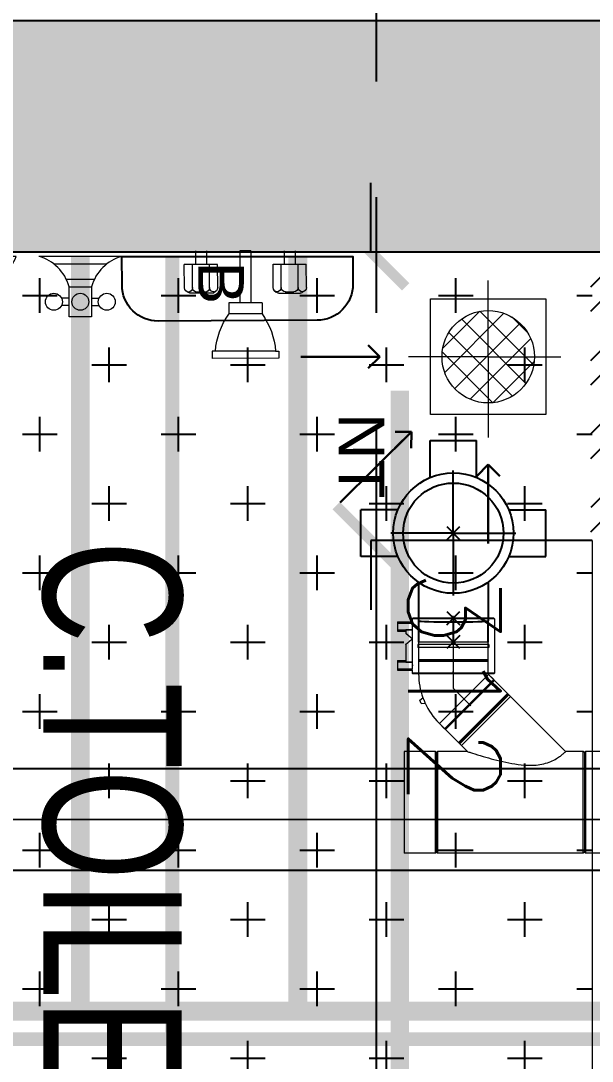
# Model space of a CAD drawing. Header units: millimetres. Extents: x -414464 to 1686, y -90036 to 108605.
# Drawn here: x -105609 to -104990, y -74235 to -73110 of the extents above; entities that cross this region are included whole.
import ezdxf
from ezdxf.lldxf.tags import DXFTag

# ---------------------------------------------------------------- set-up
doc = ezdxf.new("R2010")
doc.units = ezdxf.units.MM
doc.header["$LTSCALE"] = 1000
doc.header["$MEASUREMENT"] = 0
for name, pattern in [('$1$AUDIT_D_120904163729-0', [0]), ('$36$HIDDEN', [0.375, 0.25, -0.125]), ('3BHK-A$1$AUDIT_D_120904163729-0', [0]), ('3BHK-A$1$DASHED', [0.75, 0.5, -0.25]), ('AUDIT_D_120904163729-0', [0]), ('T8(T9 IS SIMILAR) - DIMENSION & TEXTING$1$AUDIT_D_120904163729-0', [0]), ('T8(T9 IS SIMILAR) - DIMENSION & TEXTING$1$CENTERX2', [101.6, 63.5, -12.7, 12.7, -12.7]), ('T8(T9 IS SIMILAR) - DIMENSION & TEXTING$1$HIDDEN', [0.375, 0.25, -0.125]), ('T8_REFUGE COLUMNS$1$CENTER2', [1.125, 0.75, -0.125, 0.125, -0.125])]:
    doc.linetypes.add(name, pattern=pattern)
doc.layers.get('0').update_dxf_attribs({"linetype": 'AUDIT_D_120904163729-0'})
for name, color, linetype in [('$0$A-HATCH -160', 251, '$1$AUDIT_D_120904163729-0'), ('$21$A-DIMENSIONS', 2, '$36$HIDDEN'), ('3BHK-A$1$A-HATCH -160', 251, '3BHK-A$1$AUDIT_D_120904163729-0'), ('3BHK-A$1$A-TOI SUNK 50MM', 8, 'Continuous'), ('a-rcc', 3, 'Continuous'), ('T8(T9 IS SIMILAR) - DIMENSION & TEXTING$1$A-DIMENSIONS', 2, 'T8(T9 IS SIMILAR) - DIMENSION & TEXTING$1$HIDDEN'), ('T8(T9 IS SIMILAR) - DIMENSION & TEXTING$1$A-PLUMBING', 7, 'T8(T9 IS SIMILAR) - DIMENSION & TEXTING$1$AUDIT_D_120904163729-0'), ('T8(T9 IS SIMILAR) - DIMENSION & TEXTING$1$pl-110 dia soil pipe', 1, 'Continuous'), ('T8(T9 IS SIMILAR) - DIMENSION & TEXTING$1$pl-110 dia soil pipe1', 1, 'Continuous'), ('T8(T9 IS SIMILAR) - DIMENSION & TEXTING$1$pl-75 dia waste pipe', 3, 'Continuous'), ('T8(T9 IS SIMILAR) - DIMENSION & TEXTING$1$pl-75 dia waste pipe1', 3, 'Continuous'), ('T8(T9 IS SIMILAR) - DIMENSION & TEXTING$1$PL-FITTINGS', 5, 'Continuous'), ('T8(T9 IS SIMILAR) - DIMENSION & TEXTING$1$U-TI-75MM WASTE WATER PIPE', 3, 'Continuous'), ('T8(T9 IS SIMILAR) - DIMENSION & TEXTING$1$U-TI-TEXT', 7, 'Continuous'), ('T8(T9 IS SIMILAR) - DIMENSION & TEXTING$1$U-TI-WS', 5, 'Continuous'), ('T8(T9 IS SIMILAR)$1$$6$a-beam 2', 50, 'Continuous'), ('T8_REFUGE COLUMNS$1$A-CENTERLINE', 193, 'T8_REFUGE COLUMNS$1$CENTER2'), ('T8_REFUGE COLUMNS$1$A-RCC COLS', 3, 'Continuous'), ('T8_TYPICAL COLUMNS$1$A-RCC COLS', 3, 'Continuous')]:
    doc.layers.add(name, color=color, linetype=linetype)
for name, color, linetype, lineweight in [('3BHK-A$1$$1$a-TOI-fixtures', 251, 'Continuous', 0), ('3BHK-A$1$A-AC PIPE', 151, 'Continuous', 20), ('3BHK-A$1$a-TOI-fixtures', 251, 'Continuous', 0), ('3BHK-A$1$A-WALL- 160', 6, 'Continuous', 30), ('3BHK-A$1$Ventilator', 5, 'Continuous', 0), ('T8(T9 IS SIMILAR) - DIMENSION & TEXTING$1$a-Text', 4, 'Continuous', 0), ('T8(T9 IS SIMILAR) - DIMENSION & TEXTING$1$FURNITURE_AR', 34, 'Continuous', 9), ('T8(T9 IS SIMILAR) - DIMENSION & TEXTING$1$U-TI-FIXTURE', 161, 'Continuous', 25), ('T8(T9 IS SIMILAR) - DIMENSION & TEXTING$1$U-TI-WS-HOT', 1, 'T8(T9 IS SIMILAR) - DIMENSION & TEXTING$1$DASHDOT', 30), ('T8(T9 IS SIMILAR)$1$D&W', 8, 'Continuous', 25)]:
    doc.layers.add(name, color=color, linetype=linetype, lineweight=lineweight)
doc.layers.add('T8(T9 IS SIMILAR) - DIMENSION & TEXTING$1$GEB-BEZUG', color=2, linetype='Continuous', lineweight=25, true_color=0xffff00)
doc.layers.add('T8_REFUGE COLUMNS$1$COL-HATCH', color=7, linetype='Continuous', lineweight=25, true_color=0xa3a3a3)
doc.styles.add('3BHK-A$1$Romans 1', font='romans.shx', dxfattribs={"height": 100})
doc.styles.add('T8(T9 IS SIMILAR) - DIMENSION & TEXTING$1$arial', font='sanss___.ttf')
doc.styles.add('T8(T9 IS SIMILAR) - DIMENSION & TEXTING$1$ARIAL ARROW', font='swisscl.ttf')
doc.styles.add('T8(T9 IS SIMILAR) - DIMENSION & TEXTING$1$Romans 1', font='romans.shx', dxfattribs={"height": 100})
tags = doc.linetypes.add('T8(T9 IS SIMILAR) - DIMENSION & TEXTING$1$DASHDOT', pattern=[1, 0.5, -0.25, 0, -0.25]).pattern_tags.tags
tags[10:11] = [DXFTag(74, 4), DXFTag(75, 0), DXFTag(340, '0'), DXFTag(46, 1.0), DXFTag(50, 0.0), DXFTag(44, 0.0), DXFTag(45, 0.0)]
tags[8:9] = [DXFTag(74, 4), DXFTag(75, 0), DXFTag(340, '0'), DXFTag(46, 1.0), DXFTag(50, 0.0), DXFTag(44, 0.0), DXFTag(45, 0.0)]
tags[6:7] = [DXFTag(74, 4), DXFTag(75, 0), DXFTag(340, '0'), DXFTag(46, 1.0), DXFTag(50, 0.0), DXFTag(44, 0.0), DXFTag(45, 0.0)]
tags[4:5] = [DXFTag(74, 4), DXFTag(75, 0), DXFTag(340, '0'), DXFTag(46, 1.0), DXFTag(50, 0.0), DXFTag(44, 0.0), DXFTag(45, 0.0)]
doc.dimstyles.new('3BHK-A$1$ALPINE S', dxfattribs={"dimscale": 0, "dimtxt": 100, "dimasz": 75, "dimexe": 0, "dimexo": 0, "dimgap": 75, "dimtad": 1, "dimdec": 0, "dimzin": 0, "dimdsep": 46, "dimtxsty": '3BHK-A$1$Romans 1', "dimblk": '3BHK-A$1$_ArchTick', "dimcen": 0.09, "dimclrd": 256, "dimclre": 256, "dimclrt": 7, "dimadec": 0, "dimazin": 0, "dimtfac": 1, "dimtdec": 0, "dimtofl": 0, "dimtmove": 1, "dimatfit": 0, "dimldrblk": '3BHK-A$1$_Open90', "dimfxl": 1, "dimtolj": 1, "dimtzin": 0, "dimarcsym": 0})
doc.dimstyles.new('T8(T9 IS SIMILAR) - DIMENSION & TEXTING$1$ALPINE S', dxfattribs={"dimscale": 0, "dimtxt": 100, "dimasz": 75, "dimexe": 0, "dimexo": 0, "dimgap": 75, "dimtad": 1, "dimdec": 0, "dimzin": 0, "dimdsep": 46, "dimtxsty": 'T8(T9 IS SIMILAR) - DIMENSION & TEXTING$1$Romans 1', "dimblk": 'T8(T9 IS SIMILAR) - DIMENSION & TEXTING$1$_ArchTick', "dimcen": 0.09, "dimclrd": 256, "dimclre": 256, "dimclrt": 7, "dimadec": 0, "dimazin": 0, "dimtfac": 1, "dimtdec": 0, "dimtofl": 0, "dimtmove": 1, "dimatfit": 0, "dimldrblk": 'T8(T9 IS SIMILAR) - DIMENSION & TEXTING$1$_Open90', "dimfxl": 1, "dimtolj": 1, "dimtzin": 0, "dimarcsym": 0})

# ---------------------------------------------------------------- blocks, each defined once
blk = doc.blocks.new('T8_REFUGE COLUMNS')
at = {"layer": 'T8_REFUGE COLUMNS$1$COL-HATCH', "linetype": 'ByBlock'}
h = blk.add_hatch(color=256, dxfattribs=at)
h.dxf.hatch_style = 1
h.paths.add_polyline_path([(1213587.1, -5709939.9), (1213337.1, -5709939.9), (1213337.1, -5714149.9), (1213587.1, -5714149.9)])
at = {"layer": 'T8_REFUGE COLUMNS$1$A-CENTERLINE'}
blk.add_line((1223527.8, -5712032.4), (1182137.1, -5712032.4), dxfattribs=at)
at = {"layer": 'T8_REFUGE COLUMNS$1$A-RCC COLS', "linetype": 'ByBlock'}
blk.add_lwpolyline([(1213587.1, -5709939.9), (1213337.1, -5709939.9), (1213337.1, -5714149.9), (1213587.1, -5714149.9)], close=True, dxfattribs=at)
blk = doc.blocks.new('T8_TYPICAL COLUMNS')
at = {"layer": 'T8_TYPICAL COLUMNS$1$A-RCC COLS', "linetype": 'ByBlock'}
blk.add_blockref('T8_REFUGE COLUMNS', (0, 0), dxfattribs=at)
blk = doc.blocks.new('3BHK-A$1$$1$SH-flat-2')
at = {"layer": '3BHK-A$1$$1$a-TOI-fixtures'}
for p, q in [((14.6, 30), (14.7, 66)), ((39.8, 57.2), (14.6, 57.2)), ((39.9, 65.9), (14.7, 66)), ((45.9, 36.2), (45.9, 59)), ((0.1, 54), (14.6, 54)), ((44.6, 43), (44.6, 52.2)), ((0.1, 42), (14.6, 42)), ((39.7, 38.7), (14.5, 38.7)), ((108.5, 35.8), (116.3, 35.8)), ((108.5, 32.4), (108.5, 35.8)), ((116.2, -36.2), (116.3, 35.8)), ((39.8, 29.9), (14.6, 30)), ((43.4, 31.6), (44.7, 33.1)), ((108.4, -32.8), (108.5, 32.4)), ((56.2, -18.1), (56.3, 17.9)), ((56.3, 17.9), (68.3, 17.9)), ((68.2, -18.1), (68.3, 17.9)), ((0, -6), (0, 6)), ((0, 6), (56.3, 5.9)), ((0, -6), (56.3, -6.1)), ((56.2, -18.1), (68.2, -18.1)), ((14.5, -30), (14.4, -66)), ((39.7, -30.1), (14.5, -30)), ((43.3, -31.7), (44.6, -33.3)), ((108.4, -32.8), (108.4, -36.2)), ((-0.1, -42), (14.4, -42)), ((39.6, -38.8), (14.4, -38.8)), ((44.4, -43.2), (44.4, -52.4)), ((45.7, -36.4), (45.7, -59.2)), ((108.4, -36.2), (116.2, -36.2)), ((-0.1, -54), (14.4, -54)), ((39.5, -57.3), (14.3, -57.3)), ((39.6, -66.1), (14.4, -66))]:
    blk.add_line(p, q, dxfattribs=at)
for centre, radius, start, end in [((39.8, 62), 4.8, 269.8776, 359.8776), ((39.8, 52.2), 4.8, 359.8776, 89.8776), ((39.9, 61.1), 4.8, 359.8776, 89.8776), ((41.1, 59), 4.8, 359.8776, 46.4449), ((39.8, 43.5), 4.8, 269.8776, 359.8776), ((39.7, 33.9), 4.8, 359.8776, 89.8776), ((39.8, 34.7), 4.8, 269.8776, 359.8776), ((41.1, 36.2), 4.8, 319.2258, 359.8776), ((114.8, -47.9), 80.5, 94.4595, 125.2375), ((115, 47.4), 80.5, 234.5177, 265.2957), ((39.7, -34.9), 4.8, 359.8776, 89.8776), ((40.9, -36.4), 4.8, 359.8776, 40.5294), ((39.6, -34), 4.8, 269.8776, 359.8776), ((39.6, -43.6), 4.8, 359.8776, 89.8776), ((39.5, -52.4), 4.8, 269.8776, 359.8776), ((39.5, -62.1), 4.8, 359.8776, 89.8776), ((39.6, -61.3), 4.8, 269.8776, 359.8776), ((40.9, -59.2), 4.8, 313.3103, 359.8776)]:
    blk.add_arc(centre, radius, start, end, dxfattribs=at)
blk = doc.blocks.new('3BHK-A$1$V1')
at = {"layer": '3BHK-A$1$Ventilator'}
for p, q in [((1139503.9, -5700057.1), (1140153.9, -5700057.1)), ((1139503.9, -5700217.1), (1140153.9, -5700217.1))]:
    blk.add_line(p, q, dxfattribs=at)
at = {"layer": '3BHK-A$1$Ventilator', "color": 8}
for p, q in [((1139536.9, -5700094.6), (1140120.9, -5700094.6)), ((1139586.9, -5700118.3), (1140070.9, -5700118.3)), ((1139586.9, -5700155.8), (1140070.9, -5700155.8)), ((1139536.9, -5700174.6), (1140120.9, -5700174.6))]:
    blk.add_line(p, q, dxfattribs=at)
at = {"layer": '3BHK-A$1$Ventilator', "color": 5}
for p, q in [((1139586.9, -5700134.1), (1140070.9, -5700134.1)), ((1139586.9, -5700140.1), (1140070.9, -5700140.1))]:
    blk.add_line(p, q, dxfattribs=at)
at = {"layer": '3BHK-A$1$Ventilator', "color": 4}
for points in [[(1139503.9, -5700094.6), (1139536.9, -5700094.6), (1139536.9, -5700174.6), (1139503.9, -5700174.6)], [(1140153.9, -5700094.6), (1140120.9, -5700094.6), (1140120.9, -5700174.6), (1140153.9, -5700174.6)], [(1139586.9, -5700134.1), (1139586.9, -5700118.3), (1139536.9, -5700118.3), (1139536.9, -5700155.8), (1139586.9, -5700155.8), (1139586.9, -5700140.1), (1139580.9, -5700140.1), (1139580.9, -5700134.1)], [(1140070.9, -5700134.1), (1140070.9, -5700118.3), (1140120.9, -5700118.3), (1140120.9, -5700155.8), (1140070.9, -5700155.8), (1140070.9, -5700140.1), (1140076.9, -5700140.1), (1140076.9, -5700134.1)]]:
    blk.add_lwpolyline(points, close=True, dxfattribs=at)
blk = doc.blocks.new('3BHK-A$1$_ArchTick')
at = {"color": 0, "linetype": 'ByBlock', "const_width": 0.15}
blk.add_lwpolyline([(-0.5, -0.5), (0.5, 0.5)], dxfattribs=at)
blk = doc.blocks.new('3BHK-A$1$_Open90')
at = {"color": 0, "linetype": 'ByBlock', "lineweight": -2}
for p, q in [((-0.5, 0.5), (0, 0)), ((0, 0), (-1, 0)), ((0, 0), (-0.5, -0.5))]:
    blk.add_line(p, q, dxfattribs=at)
blk = doc.blocks.new('T8(T9 IS SIMILAR) - DIMENSION & TEXTING$1$_ArchTick')
at = {"color": 0, "linetype": 'ByBlock', "const_width": 0.15}
blk.add_lwpolyline([(-0.5, -0.5), (0.5, 0.5)], dxfattribs=at)
blk = doc.blocks.new('*D1514')
at = {"layer": 'T8(T9 IS SIMILAR) - DIMENSION & TEXTING$1$A-DIMENSIONS', "linetype": 'T8(T9 IS SIMILAR) - DIMENSION & TEXTING$1$HIDDEN', "lineweight": -2, "transparency": 16777216}
for p, q in [((1213899, -5711799.2), (1213899, -5712038.6)), ((1213587.3, -5711952.4), (1213587.3, -5712038.6))]:
    blk.add_line(p, q, dxfattribs=at)
at = {"layer": 'T8(T9 IS SIMILAR) - DIMENSION & TEXTING$1$A-DIMENSIONS', "lineweight": -2, "transparency": 16777216}
for p, q in [((1213587.3, -5712038.6), (1213512.3, -5712038.6)), ((1213899, -5712038.6), (1213974, -5712038.6))]:
    blk.add_line(p, q, dxfattribs=at)
at = {"layer": 'T8(T9 IS SIMILAR) - DIMENSION & TEXTING$1$A-DIMENSIONS', "linetype": 'ByBlock', "lineweight": -2, "transparency": 16777216, "xscale": 75, "yscale": 75, "zscale": 75}
blk.add_blockref('T8(T9 IS SIMILAR) - DIMENSION & TEXTING$1$_ArchTick', (1213587.3, -5712038.6), dxfattribs=at)
at = {"layer": 'T8(T9 IS SIMILAR) - DIMENSION & TEXTING$1$A-DIMENSIONS', "linetype": 'ByBlock', "lineweight": -2, "transparency": 16777216, "xscale": 75, "yscale": 75, "zscale": 75, "rotation": 180}
blk.add_blockref('T8(T9 IS SIMILAR) - DIMENSION & TEXTING$1$_ArchTick', (1213899, -5712038.6), dxfattribs=at)
at = {"layer": 'T8(T9 IS SIMILAR) - DIMENSION & TEXTING$1$A-DIMENSIONS', "color": 7, "linetype": 'ByBlock', "transparency": 16777216, "insert": (1214057.8, -5711948.2), "char_height": 100, "attachment_point": 5, "style": 'T8(T9 IS SIMILAR) - DIMENSION & TEXTING$1$Romans 1'}
blk.add_mtext('\\A1;312', dxfattribs=at)
blk = doc.blocks.new('T8(T9 IS SIMILAR) - DIMENSION & TEXTING$1$_Open90')
at = {"color": 0, "linetype": 'ByBlock', "lineweight": -2}
for p, q in [((-0.5, 0.5), (0, 0)), ((0, 0), (-1, 0)), ((0, 0), (-0.5, -0.5))]:
    blk.add_line(p, q, dxfattribs=at)
blk = doc.blocks.new('T8(T9 IS SIMILAR) - DIMENSION & TEXTING$1$Einfügepunkt')
at = {"layer": 'T8(T9 IS SIMILAR) - DIMENSION & TEXTING$1$GEB-BEZUG'}
for p, q in [((-7.1, -7.1), (7.1, 7.1)), ((-7.1, 7.1), (7.1, -7.1))]:
    blk.add_line(p, q, dxfattribs=at)
blk = doc.blocks.new('T8(T9 IS SIMILAR) - DIMENSION & TEXTING$1$388.001.00.1_G')
at = {"layer": 'T8(T9 IS SIMILAR) - DIMENSION & TEXTING$1$U-TI-75MM WASTE WATER PIPE', "ltscale": 5}
for p, q in [((-25.1, 60.1), (-25.1, 100)), ((-25.1, 100), (25.1, 100)), ((25.1, 60.1), (25.1, 100)), ((0, 0), (0, 67.6)), ((-60.1, 25.1), (-100, 25.1)), ((-100, -25.1), (-100, 25.1)), ((60.1, 25.1), (100, 25.1)), ((100, -25.1), (100, 25.1)), ((0, 0), (-67.6, 0)), ((0, 0), (0, 2.5)), ((0, 0), (0, -67.6)), ((0, 0), (67.6, 0)), ((0, 0), (-2.5, 0)), ((0, 0), (0, -2.5)), ((0, 0), (2.5, 0)), ((-60.1, -25.1), (-100, -25.1)), ((60.1, -25.1), (100, -25.1)), ((-37.7, -53.1), (-37.7, -95)), ((37.7, -53.1), (37.7, -95))]:
    blk.add_line(p, q, dxfattribs=at)
for radius in [65.1, 54.2]:
    blk.add_circle((0, 0), radius, dxfattribs=at)
blk.add_ellipse((0, -95), major_axis=(37.7, 0), ratio=0.026177, start_param=3.141593, end_param=6.283185, dxfattribs=at)
blk.add_blockref('T8(T9 IS SIMILAR) - DIMENSION & TEXTING$1$Einfügepunkt', (0, 0), dxfattribs=at)
blk = doc.blocks.new('T8(T9 IS SIMILAR) - DIMENSION & TEXTING$1$365.045.16.1_A')
at = {"lineweight": 13, "ltscale": 25}
for p, q in [((-61.9, 8.8), (-8.8, 61.9)), ((8.3, 44.7), (-8.8, 61.9)), ((8.3, 44.7), (-44.7, -8.3)), ((-43.7, -9.4), (9.4, 43.7)), ((8.3, 43.7), (-43.7, -8.3)), ((8.3, 43.7), (8.3, 44.7)), ((8.3, 43.7), (9.4, 43.7)), ((15.5, 37.5), (9.4, 43.7)), ((-17.1, 17.1), (-18.9, 18.9)), ((0, 0), (-17.1, 17.1)), ((34.7, 16.5), (30.6, 16)), ((36.3, 12.9), (32.9, 10.3)), ((34.7, 16.5), (36.3, 12.9)), ((-44.7, -8.3), (-61.9, 8.8)), ((-9.2, 9.2), (-11, 11)), ((0, -15.5), (0, 0)), ((-43.7, -8.3), (-44.7, -8.3)), ((-43.7, -8.3), (-43.7, -9.4)), ((-37.5, -15.5), (-43.7, -9.4)), ((-37.5, -29.3), (-37.5, -15.5)), ((0, -29.3), (0, -15.5)), ((37.5, -29.3), (37.5, -15.5)), ((-36.7, -30), (-37.5, -29.3)), ((37.5, -29.3), (-37.5, -29.3)), ((-36.7, -30), (-37.5, -30.7)), ((-37.5, -50), (-37.5, -30.7)), ((-37.5, -30.7), (37.5, -30.7)), ((-36.7, -30), (36.8, -30)), ((0, -31.8), (0, -29.3)), ((36.8, -30), (37.5, -29.3)), ((36.8, -30), (37.5, -30.7)), ((37.5, -50), (37.5, -30.7)), ((-37.5, -50), (37.5, -50)), ((0, -50), (-2.5, -50)), ((0, -50), (0, -47.5)), ((0, -50), (0, -52.5)), ((0, -50), (2.5, -50))]:
    blk.add_line(p, q, dxfattribs=at)
for start, end in [(24.8604, 45), (0, 20.1396)]:
    blk.add_arc((-37.5, -15.5), 75, start, end, dxfattribs=at)
blk.add_open_spline([(32.9, 10.3), (32.9, 10.3), (32.9, 10.3), (32.8, 10.5), (32.8, 10.6), (32.6, 11), (32.4, 11.3), (32.2, 11.9), (32.1, 12.1), (31.9, 12.6), (31.8, 12.8), (31.6, 13.2), (31.6, 13.4), (31.4, 13.8), (31.3, 14), (31.1, 14.6), (31, 14.9), (30.8, 15.4), (30.7, 15.6), (30.6, 15.9), (30.6, 16), (30.6, 16)], degree=3, knots=[-0.9758327, -0.9758327, -0.9758327, -0.9758327, -0.8930469, -0.8930469, -0.7796093, -0.7796093, -0.6561479, -0.6561479, -0.5667077, -0.5667077, -0.5007206, -0.5007206, -0.4380575, -0.4380575, -0.3616519, -0.3616519, -0.247098, -0.247098, -0.1245121, -0.1245121, 0, 0, 0, 0], dxfattribs=at)
blk.add_blockref('T8(T9 IS SIMILAR) - DIMENSION & TEXTING$1$Einfügepunkt', (0, -50), dxfattribs=at)
blk = doc.blocks.new('T8(T9 IS SIMILAR) - DIMENSION & TEXTING$1$367.125.16.1_A')
at = {"lineweight": 13, "ltscale": 25}
for p, q in [((-73.7, 161.5, -0.8), (-73.7, 195.4, -0.8)), ((-73.7, 195.4, -0.8), (36.3, 195.4, -0.8)), ((36.3, 161.5, -0.8), (36.3, 195.4, -0.8)), ((-72.6, 160.4, -0.8), (-73.7, 161.5, -0.8)), ((36.3, 161.5, -0.8), (-73.7, 161.5, -0.8)), ((-72.6, 160.4, -0.8), (-73.7, 159.3, -0.8)), ((-73.7, 126.7, -0.8), (-73.7, 159.3, -0.8)), ((-73.7, 159.3, -0.8), (36.3, 159.3, -0.8)), ((35.2, 160.4, -0.8), (-72.6, 160.4, -0.8)), ((35.2, 160.4, -0.8), (36.3, 161.5, -0.8)), ((35.2, 160.4, -0.8), (36.3, 159.3, -0.8)), ((36.3, 1.5, -0.8), (36.3, 159.3, -0.8)), ((-157.1, 104.1), (-104.1, 157.1)), ((-104.1, 157.1), (-83.6, 136.6)), ((-83.6, 136.6), (-136.6, 83.6)), ((-135.1, 82.1), (-82.1, 135.1)), ((-83.6, 135.1), (-135.1, 83.6)), ((-83.6, 135.1), (-83.6, 136.6)), ((-83.6, 135.1), (-82.1, 135.1)), ((-82.1, 135.1), (-73.7, 126.7)), ((-157.1, 104.1), (-136.6, 83.6)), ((-135.1, 83.6), (-136.6, 83.6)), ((-135.1, 83.6), (-135.1, 82.1)), ((-135.1, 82.1), (-73.6, 20.6)), ((-73.7, 1.5, -0.8), (-73.7, 20.7, 0.1)), ((-72.6, 0.4, -0.8), (-73.7, 1.5, -0.8)), ((36.3, 1.5, -0.8), (-73.7, 1.5, -0.8)), ((-72.6, 0.4, -0.8), (-73.7, -0.7, -0.8)), ((-72.6, 0.4, -0.8), (35.2, 0.4, -0.8)), ((35.2, 0.4, -0.8), (36.3, 1.5, -0.8)), ((35.2, 0.4, -0.8), (36.3, -0.7, -0.8)), ((-73.7, -74.6, -0.8), (-73.7, -0.7, -0.8)), ((-73.7, -0.7, -0.8), (36.3, -0.7, -0.8)), ((36.3, -74.6, -0.8), (36.3, -0.7, -0.8)), ((-73.7, -74.6, -0.8), (36.3, -74.6, -0.8))]:
    blk.add_line(p, q, dxfattribs=at)
blk.add_open_spline([(-73.7, 126.7, 0.1), (-73.7, 126.7, 0.1), (-73.5, 126.2, 0.1), (-72.9, 124.3, 0.1), (-72.5, 123, 0.1), (-71, 118.3, 0.1), (-69.7, 114, 0.1), (-67.4, 106.3, 0.1), (-66.3, 102.4, 0.1), (-64.2, 94.2, 0.1), (-63.1, 89.9, 0.1), (-61.2, 81.1, 0.1), (-60.4, 76.6, 0.1), (-59.3, 67.7, 0.1), (-58.9, 63.3, 0.1), (-58.9, 56.2, 0.1), (-59.1, 53.3, 0.1), (-59.8, 47.7, 0.1), (-60.3, 44.9, 0.1), (-61.8, 39.7, 0.1), (-62.7, 37.2, 0.1), (-64.8, 32.9, 0.1), (-65.9, 30.9, 0.1), (-67.8, 27.9, 0.1), (-68.7, 26.6, 0.1), (-70.4, 24.4, 0.1), (-71.2, 23.5, 0.1), (-72.4, 22.1, 0.1), (-72.9, 21.5, 0.1), (-73.5, 20.8, 0.1), (-73.7, 20.7, 0.1), (-73.7, 20.7, 0.1)], degree=3, knots=[8.222625, 8.222625, 8.222625, 8.222625, 8.980345, 8.980345, 9.738065, 9.738065, 11.253506, 11.253506, 12.551442, 12.551442, 13.849378, 13.849378, 15.147314, 15.147314, 16.44525, 16.44525, 17.266568, 17.266568, 18.087887, 18.087887, 18.909205, 18.909205, 19.730524, 19.730524, 20.43574, 20.43574, 21.140957, 21.140957, 21.846174, 21.846174, 22.551391, 22.551391, 22.551391, 22.551391], dxfattribs=at)
blk.add_blockref('T8(T9 IS SIMILAR) - DIMENSION & TEXTING$1$Einfügepunkt', (-15.4, -74.6, 0.1), dxfattribs=at)
blk = doc.blocks.new('T8(T9 IS SIMILAR) - DIMENSION & TEXTING$1$365.771.16.1_A')
at = {"lineweight": 13, "ltscale": 25}
for p, q in [((-43.8, 60), (-44.5, 59.3)), ((-44.5, 56.2), (-44.5, 59.3)), ((44.5, 59.3), (-44.5, 59.3)), ((43.8, 60), (-43.8, 60)), ((-37.5, 31.7), (-37.5, 60)), ((0, 60), (0, 62.5)), ((0, 60), (0, 57.5)), ((0, 30.8), (0, 57.5)), ((37.5, 31.7), (37.5, 60)), ((43.8, 60), (44.5, 59.3)), ((44.5, 0.7), (44.5, 59.3)), ((-60.5, 56.2), (-44.5, 56.2)), ((-60.5, 45.8), (-60.5, 56.2)), ((-60.5, 54.7), (-44.5, 54.7)), ((-60.5, 47.3), (-44.5, 47.3)), ((-60.5, 45.8), (-51.5, 45.8)), ((-51.5, 47.4), (-44.3, 47.4)), ((-51.5, 28.4), (-51.5, 47.4)), ((-44.5, 47.3), (-44.5, 54.7)), ((-44.3, 47.4), (-44.3, 22.4)), ((-51.5, 28.3), (-51.5, 28.4)), ((-44.5, 22.4), (-51.5, 28.3)), ((-38.5, 28.3), (-38.5, 31.7)), ((38.5, 31.7), (-38.5, 31.7)), ((38.5, 28.3), (-38.5, 28.3)), ((-37.5, 0), (-37.5, 28.3)), ((0, 28.3), (0, 30.8)), ((0, 28.3), (0, 25.8)), ((0, 2.5), (0, 25.8)), ((37.5, 0), (37.5, 28.3)), ((38.5, 28.3), (38.5, 31.7)), ((-60.5, 14.2), (-51.5, 14.2)), ((-60.5, 3.8), (-60.5, 14.2)), ((-60.5, 12.7), (-44.5, 12.7)), ((-44.5, 22.4), (-51.5, 16.6)), ((-51.5, 16.5), (-51.5, 16.6)), ((-51.5, 12.6), (-51.5, 16.5)), ((-44.3, 12.6), (-51.5, 12.6)), ((-44.5, 22.4), (-44.3, 22.4)), ((-44.5, 5.3), (-44.5, 12.7)), ((-44.3, 22.4), (-44.3, 12.6)), ((-60.5, 5.3), (-44.5, 5.3)), ((-60.5, 3.8), (-44.5, 3.8)), ((-44.5, 0.7), (-44.5, 3.8)), ((-43.8, 0), (-44.5, 0.7)), ((44.5, 0.7), (-44.5, 0.7)), ((43.8, 0), (-43.8, 0)), ((0, 0), (0, 2.5)), ((0, 0), (0, -2.5)), ((43.8, 0), (44.5, 0.7))]:
    blk.add_line(p, q, dxfattribs=at)
at = {"lineweight": 13, "ltscale": 25, "flags": 128}
for points in [[(-44.5, 56.2), (-44.5, 56.2), (-44.5, 56.1), (-44.5, 56), (-44.5, 55.8), (-44.4, 55.6), (-44.4, 55.3), (-44.4, 55), (-44.3, 54.7), (-44.3, 54.3), (-44.3, 53.9), (-44.3, 53.5), (-44.2, 53), (-44.2, 52.6), (-44.2, 52.1), (-44.2, 51.6), (-44.2, 51.1), (-44.2, 50.6), (-44.2, 50.1), (-44.2, 49.6), (-44.2, 49.1), (-44.3, 48.6), (-44.3, 48.2), (-44.3, 47.8), (-44.3, 47.4)], [(-44.5, 47.3), (-44.5, 47.3), (-44.5, 47.4), (-44.5, 47.6), (-44.5, 47.8), (-44.4, 48.1), (-44.4, 48.4), (-44.4, 48.7), (-44.4, 49.1), (-44.4, 49.6), (-44.4, 50.1), (-44.3, 50.5), (-44.3, 51), (-44.3, 51.5), (-44.4, 51.9), (-44.4, 52.4), (-44.4, 52.9), (-44.4, 53.3), (-44.4, 53.6), (-44.4, 53.9), (-44.5, 54.2), (-44.5, 54.4), (-44.5, 54.6), (-44.5, 54.7), (-44.5, 54.7)], [(-51.5, 28.4), (-51.2, 28.2), (-50.9, 27.9), (-50.5, 27.6), (-50.2, 27.4), (-49.9, 27.1), (-49.6, 26.9), (-49.3, 26.6), (-49, 26.3), (-48.7, 26.1), (-48.4, 25.8), (-48.1, 25.6), (-47.8, 25.3), (-47.5, 25.1), (-47.2, 24.8), (-46.9, 24.6), (-46.6, 24.3), (-46.3, 24.1), (-46, 23.9), (-45.7, 23.6), (-45.5, 23.4), (-45.2, 23.1), (-44.9, 22.9), (-44.6, 22.7), (-44.3, 22.4)], [(-44.3, 22.4), (-44.6, 22.2), (-44.9, 22), (-45.2, 21.7), (-45.5, 21.5), (-45.7, 21.3), (-46, 21), (-46.3, 20.8), (-46.6, 20.5), (-46.9, 20.3), (-47.2, 20.1), (-47.5, 19.8), (-47.8, 19.6), (-48.1, 19.3), (-48.4, 19.1), (-48.7, 18.8), (-49, 18.6), (-49.3, 18.3), (-49.6, 18), (-49.9, 17.8), (-50.2, 17.5), (-50.5, 17.3), (-50.9, 17), (-51.2, 16.7), (-51.5, 16.5)], [(-44.5, 5.3), (-44.5, 5.3), (-44.5, 5.4), (-44.5, 5.6), (-44.5, 5.8), (-44.4, 6.1), (-44.4, 6.4), (-44.4, 6.7), (-44.4, 7.1), (-44.4, 7.6), (-44.4, 8.1), (-44.3, 8.5), (-44.3, 9), (-44.3, 9.5), (-44.4, 9.9), (-44.4, 10.4), (-44.4, 10.9), (-44.4, 11.3), (-44.4, 11.6), (-44.4, 11.9), (-44.5, 12.2), (-44.5, 12.4), (-44.5, 12.6), (-44.5, 12.7), (-44.5, 12.7)], [(-44.3, 12.6), (-44.3, 12.2), (-44.3, 11.8), (-44.3, 11.4), (-44.2, 10.9), (-44.2, 10.4), (-44.2, 9.9), (-44.2, 9.4), (-44.2, 8.9), (-44.2, 8.4), (-44.2, 7.9), (-44.2, 7.4), (-44.2, 7), (-44.3, 6.5), (-44.3, 6.1), (-44.3, 5.7), (-44.3, 5.3), (-44.4, 5), (-44.4, 4.7), (-44.4, 4.4), (-44.5, 4.2), (-44.5, 4), (-44.5, 3.9), (-44.5, 3.8), (-44.5, 3.8)]]:
    blk.add_lwpolyline(points, dxfattribs=at)
at = {"lineweight": 13, "ltscale": 25}
blk.add_blockref('T8(T9 IS SIMILAR) - DIMENSION & TEXTING$1$Einfügepunkt', (0, 0), dxfattribs=at)
blk = doc.blocks.new('T8(T9 IS SIMILAR) - DIMENSION & TEXTING$1$FAUCET')
at = {"layer": 'T8(T9 IS SIMILAR) - DIMENSION & TEXTING$1$FURNITURE_AR', "color": 7}
for p, q in [((-0.01, 0.18), (0.01, 0.18)), ((-0.02, 0.17), (0.02, 0.17)), ((-0.02, 0.15), (-0.02, 0.17)), ((0.02, 0.17), (0.02, 0.15)), ((0.02, 0.15), (-0.02, 0.15)), ((0.01, 0.14), (-0.01, 0.14)), ((-0.01, 0.12), (-0.01, 0.14)), ((0.01, 0.14), (0.01, 0.12)), ((-0.02, 0.12), (0.02, 0.12)), ((-0.16, 0.08), (-0.13, 0.08)), ((-0.16, 0.04), (-0.16, 0.08)), ((-0.13, 0.08), (-0.13, 0.04)), ((0.02, 0.08), (-0.02, 0.08)), ((0.13, 0.08), (0.16, 0.08)), ((0.13, 0.04), (0.13, 0.08)), ((0.16, 0.08), (0.16, 0.04)), ((-0.16, 0.065), (-0.17, 0.065)), ((-0.13, 0.065), (-0.12, 0.065)), ((0.13, 0.065), (0.12, 0.065)), ((0.16, 0.065), (0.17, 0.065)), ((-0.16, 0.055), (-0.17, 0.055)), ((-0.13, 0.055), (-0.12, 0.055)), ((0.13, 0.055), (0.12, 0.055)), ((0.16, 0.055), (0.17, 0.055)), ((-0.1258, 0.03), (-0.1639, 0.03)), ((-0.13, 0.04), (-0.16, 0.04)), ((0.1642, 0.03), (0.1261, 0.03)), ((0.16, 0.04), (0.13, 0.04)), ((-0.04, 0.02), (0.04, 0.02)), ((-0.2, 0), (-0.09, 0)), ((-0.1803, 0.01), (-0.1096, 0.01)), ((-0.06, 0), (0.06, 0)), ((0.09, 0), (0.2, 0)), ((0.1097, 0.01), (0.1804, 0.01))]:
    blk.add_line(p, q, dxfattribs=at)
for centre in [(-0.18, 0.06), (-0.145, 0.06), (-0.11, 0.06), (0.11, 0.06), (0.145, 0.06), (0.18, 0.06)]:
    blk.add_circle(centre, 0.0112, dxfattribs=at)
for centre, radius, start, end in [((-0.0103, 0.1703), 0.0097, 88.2224, 181.7776), ((0.0103, 0.1703), 0.0097, 358.2224, 91.7776), ((-0.0103, 0.1497), 0.0097, 178.2224, 271.7776), ((0.0103, 0.1497), 0.0097, 268.2224, 1.7776), ((0.12, 0.04), 0.1612, 150.2551, 187.125), ((0.0257, 0.1), 0.0498, 156.3417, 203.6583), ((-0.0257, 0.1), 0.0498, 336.3417, 23.6584), ((-0.12, 0.04), 0.1612, 352.875, 29.7449), ((-0.215, 0.055), 0.057, 285.2551, 344.7449), ((-0.075, 0.055), 0.057, 195.2551, 254.7449), ((0.075, 0.055), 0.057, 285.2551, 344.7449), ((0.215, 0.055), 0.057, 195.2551, 254.7449), ((-0.0318, -0.0082), 0.0293, 106.1502, 163.8498), ((0.0318, -0.0082), 0.0293, 16.1502, 73.8498)]:
    blk.add_arc(centre, radius, start, end, dxfattribs=at)
blk = doc.blocks.new('T8(T9 IS SIMILAR) - DIMENSION & TEXTING$1$A$C77D62699')
at = {"layer": 'T8(T9 IS SIMILAR) - DIMENSION & TEXTING$1$pl-110 dia soil pipe1'}
for p, q in [((6694, 2219.2, -0.2), (6693.6, 1073.4, -0.3)), ((6804, 2219.2, -0.2), (6803.6, 1073.4, -0.3))]:
    blk.add_line(p, q, dxfattribs=at)
at = {"layer": 'T8(T9 IS SIMILAR) - DIMENSION & TEXTING$1$pl-110 dia soil pipe1', "color": 12, "linetype": 'T8(T9 IS SIMILAR) - DIMENSION & TEXTING$1$CENTERX2'}
blk.add_line((6749, 2219.2, -0.2), (6748.6, 1073.4, -0.3), dxfattribs=at)
at = {"layer": 'T8(T9 IS SIMILAR) - DIMENSION & TEXTING$1$pl-75 dia waste pipe1'}
for p, q in [((6533.9, 1962.1, 0.7), (6556.7, 1962.1, 0.7)), ((6533.9, 1887.1, 0.7), (6556.7, 1887.1, 0.7))]:
    blk.add_line(p, q, dxfattribs=at)
at = {"layer": 'T8(T9 IS SIMILAR) - DIMENSION & TEXTING$1$pl-75 dia waste pipe1', "color": 12, "linetype": 'T8(T9 IS SIMILAR) - DIMENSION & TEXTING$1$CENTERX2'}
blk.add_line((6533.9, 1924.6, 0.7), (6556.7, 1924.6, 0.7), dxfattribs=at)
at = {"layer": 'T8(T9 IS SIMILAR) - DIMENSION & TEXTING$1$U-TI-FIXTURE', "color": 7, "elevation": 1.8}
blk.add_lwpolyline([(6208.7, 1777.2), (6209.6, 1605.2, -0.414214), (6170.9, 1566.1), (6139.7, 1565.9), (6139.7, 1815.7), (6169.6, 1815.9, -0.414214)], format="xyb", close=True, dxfattribs=at)
at = {"layer": 'T8(T9 IS SIMILAR) - DIMENSION & TEXTING$1$U-TI-WS', "lineweight": 40, "ltscale": 0.01, "const_width": 20.5}
for points, elevation in [([(6202.3, 2295.9), (6202.3, 2522.1), (6956, 2522.1), (6956, 361.5), (6138.7, 361.5)], 1.8), ([(6140, 1756.4), (6956, 1756.4)], 1.1), ([(6139.7, 1521), (6956, 1521)], 1.8)]:
    blk.add_lwpolyline(points, dxfattribs=dict(at, elevation=elevation))
at = {"layer": 'T8(T9 IS SIMILAR) - DIMENSION & TEXTING$1$U-TI-WS-HOT', "ltscale": 0.1, "const_width": 15}
for points, elevation in [([(7348.4, 2296), (7348.4, 2446.5), (6986.2, 2446.5), (6986.2, 1284.2), (6138.7, 1284.2)], 1.8), ([(6140, 1620.5), (6986.2, 1620.5)], 1.1)]:
    blk.add_lwpolyline(points, dxfattribs=dict(at, elevation=elevation))
at = {"layer": 'T8(T9 IS SIMILAR) - DIMENSION & TEXTING$1$FURNITURE_AR', "xscale": 816.4485071879512, "yscale": 816.4485071879512, "zscale": 816.4485071879512, "rotation": 270}
blk.add_blockref('T8(T9 IS SIMILAR) - DIMENSION & TEXTING$1$FAUCET', (6139.7, 1402.6, 1.8), dxfattribs=at)
at = {"layer": 'T8(T9 IS SIMILAR) - DIMENSION & TEXTING$1$pl-110 dia soil pipe', "ltscale": 0.1, "xscale": -1.000020158935082, "yscale": 1.000020158935082, "zscale": 1.000020158935082, "rotation": 180}
blk.add_blockref('T8(T9 IS SIMILAR) - DIMENSION & TEXTING$1$367.125.16.1_A', (6748.9, 2066.8, 0.7), dxfattribs=at)
at = {"layer": 'T8(T9 IS SIMILAR) - DIMENSION & TEXTING$1$pl-75 dia waste pipe', "ltscale": 0.1, "xscale": 1.000020158935082, "yscale": 1.000020158935082, "zscale": 1.000020158935082, "rotation": 270}
blk.add_blockref('T8(T9 IS SIMILAR) - DIMENSION & TEXTING$1$365.045.16.1_A', (6606.7, 1924.6, 0.7), dxfattribs=at)
at = {"layer": 'T8(T9 IS SIMILAR) - DIMENSION & TEXTING$1$pl-75 dia waste pipe', "xscale": -1.000020158935082, "yscale": 1.000020158935082, "zscale": 1.000020158935082, "rotation": 270}
blk.add_blockref('T8(T9 IS SIMILAR) - DIMENSION & TEXTING$1$365.771.16.1_A', (6530.9, 1924.6, 0.7), dxfattribs=at)
at = {"layer": 'T8(T9 IS SIMILAR) - DIMENSION & TEXTING$1$PL-FITTINGS', "xscale": 1.000020158935082, "yscale": 1.000020158935082, "zscale": 1.000020158935082, "rotation": 90.00000000000001}
blk.add_blockref('T8(T9 IS SIMILAR) - DIMENSION & TEXTING$1$388.001.00.1_G', (6438.9, 1924.6, 0.7), dxfattribs=at)
at = {"layer": 'T8(T9 IS SIMILAR) - DIMENSION & TEXTING$1$U-TI-TEXT', "style": 'T8(T9 IS SIMILAR) - DIMENSION & TEXTING$1$arial'}
for s, height, p in [('NT', 49.53, (6309.2, 1800.6, 1.2)), ('B', 49.5, (6145.2, 1648.5, 1.2))]:
    blk.add_text(s, height=height, rotation=359.9999, dxfattribs=at).set_placement(p)
blk = doc.blocks.new('3BHK-A$1$A$C1DA736AB')
at = {"layer": '3BHK-A$1$a-TOI-fixtures', "linetype": 'ByBlock'}
for points in [[(117, 0.4, 0), (202.3, 0.4, 0)], [(81.7, -82.8, 0), (158.2, -159.9, 0)], [(0.4, -117, 0), (0.4, -202.3, 0)]]:
    blk.add_leader(points, dimstyle='3BHK-A$1$ALPINE S', override={"dimscale": 1, "dimasz": 25, "dimtad": 0, "dimfxl": 5, "dimtfill": 1, "dimarcsym": 1}, dxfattribs=at)
blk = doc.blocks.new('3BHK-A$1$Type-A-First Floor Plan-bottom-up$0$FLOOR TRAP-flat-6')
at = {"layer": '3BHK-A$1$a-TOI-fixtures'}
h = blk.add_hatch(dxfattribs=at)
h.set_pattern_fill('ACET-2D-_USER', color=256, scale=20, angle=45, style=0, double=1, pattern_type=0)
h.set_pattern_definition([(45, (-789896.981, 5385770.066), (-14.142135624, 14.142135624), []), (135, (-789896.981, 5385770.066), (-14.142135624, -14.142135624), [])])
edge = h.paths.add_edge_path()
edge.add_arc((150, 150), 50, 0, 360)
for q in [(150, 228.6), (67.6, 150), (237.4, 150), (150, 63.6)]:
    blk.add_line((150, 150), q, dxfattribs=at)
blk.add_lwpolyline([(87.5, 212.5), (212.5, 212.5), (212.5, 87.5), (87.5, 87.5)], close=True, dxfattribs=at)
blk.add_circle((150, 150), 50, dxfattribs=at)
at = {"layer": '3BHK-A$1$A-WALL- 160', "linetype": 'ByBlock'}
blk.add_blockref('3BHK-A$1$A$C1DA736AB', (149.6, 149.6, 0), dxfattribs=at)
blk = doc.blocks.new('3BHK-A')
at = {"layer": '3BHK-A$1$A-HATCH -160', "linetype": 'ByBlock'}
h = blk.add_hatch(dxfattribs=at)
h.set_pattern_fill('ANSI32', color=256, scale=150)
h.set_pattern_definition([(45, (-0.65, 1285.594), (-39.77475644, 39.77475644), []), (45, (25.864, 1285.594), (-39.77475644, 39.77475644), [])])
h.paths.add_polyline_path([(1198645.6, -5711640.4), (1198958.7, -5711640.4), (1198958.7, -5711800.4), (1198645.6, -5711800.4)])
at = {"layer": '3BHK-A$1$A-TOI SUNK 50MM'}
h = blk.add_hatch(dxfattribs=at)
h.set_pattern_fill('CROSS', color=256, scale=300, style=0)
h.set_pattern_definition([(9e-15, (-0.65, 1286.84), (75, 75), [37.5, -112.5]), (90, (18.1, 1268.09), (-75, 75), [37.5, -112.5])])
h.paths.add_polyline_path([(1197532.4, -5711799.2), (1198958.7, -5711799.2), (1198958.7, -5714049.9), (1197532.4, -5714049.9)])
at = {"layer": '3BHK-A$1$A-AC PIPE', "linetype": '3BHK-A$1$DASHED', "ltscale": 0.1, "const_width": 20, "elevation": 0.1}
blk.add_lwpolyline([(1197432.4, -5712007.3), (1198807.5, -5712007.3)], dxfattribs=at)
at = {"layer": '3BHK-A$1$$1$a-TOI-fixtures', "rotation": 180}
blk.add_blockref('3BHK-A$1$$1$SH-flat-2', (1198958.7, -5712174.5, -0.5), dxfattribs=at)
at = {"layer": '3BHK-A$1$a-TOI-fixtures', "extrusion": (0, 0, -1), "zscale": -0.9999999999999998}
blk.add_blockref('3BHK-A$1$Type-A-First Floor Plan-bottom-up$0$FLOOR TRAP-flat-6', (-1198994.2, -5712061.6, 0), dxfattribs=at)
at = {"layer": '3BHK-A$1$A-WALL- 160', "linetype": 'ByBlock', "xscale": -1}
blk.add_blockref('3BHK-A$1$V1', (2338149.5, -11582.1, 0), dxfattribs=at)
blk = doc.blocks.new('T8(T9 IS SIMILAR) - DIMENSION & TEXTING')
at = {"layer": 'T8(T9 IS SIMILAR) - DIMENSION & TEXTING$1$A-PLUMBING', "linetype": 'ByBlock'}
blk.add_blockref('T8(T9 IS SIMILAR) - DIMENSION & TEXTING$1$A$C77D62699', (1207452.3, -5713874), dxfattribs=at)
at = {"layer": 'T8(T9 IS SIMILAR) - DIMENSION & TEXTING$1$a-Text', "style": 'T8(T9 IS SIMILAR) - DIMENSION & TEXTING$1$ARIAL ARROW'}
blk.add_text('C.TOILET', height=150, dxfattribs=at).set_placement((1213899.1, -5712393.2))
at = {"layer": 'T8(T9 IS SIMILAR) - DIMENSION & TEXTING$1$A-DIMENSIONS', "linetype": 'ByBlock'}
dim = blk.add_linear_dim(base=(1213587.3, -5712038.6), p1=(1213899, -5711799.2, 0.5), p2=(1213587.3, -5711952.4), dimstyle='T8(T9 IS SIMILAR) - DIMENSION & TEXTING$1$ALPINE S', override={"dimscale": 1, "dimfxl": 5, "dimarcsym": 1}, dxfattribs=at)
dim.commit()
dim.dimension.update_dxf_attribs({"geometry": '*D1514', "text_midpoint": (1214057.8, -5712073.2), "dimtype": 128})
blk = doc.blocks.new('T8(T9 IS SIMILAR)')
at = {"layer": 'T8(T9 IS SIMILAR)$1$D&W', "linetype": 'ByBlock'}
blk.add_blockref('T8_TYPICAL COLUMNS', (0, 0), dxfattribs=at)
at = {"layer": 'T8(T9 IS SIMILAR)$1$D&W', "linetype": 'ByBlock', "xscale": -1}
blk.add_blockref('3BHK-A', (2412544.6, 0, 0.5), dxfattribs=at)
at = {"layer": 'T8(T9 IS SIMILAR)$1$$6$a-beam 2', "linetype": 'ByBlock'}
blk.add_blockref('T8(T9 IS SIMILAR) - DIMENSION & TEXTING', (0, 0), dxfattribs=at)
blk = doc.blocks.new('A$C48506478')
at = {"layer": '$21$A-DIMENSIONS', "linetype": 'ByBlock'}
blk.add_blockref('T8(T9 IS SIMILAR)', (-1195542.6, 5727884.6), dxfattribs=at)
at = {"layer": '$0$A-HATCH -160', "linetype": 'ByBlock'}
blk.add_blockref('T8(T9 IS SIMILAR) - DIMENSION & TEXTING', (-1195542.6, 5727884.6), dxfattribs=at)

msp = doc.modelspace()

# ---------------------------------------------------------------- block references
at = {"layer": 'a-rcc', "linetype": 'ByBlock', "rotation": 270}
msp.add_blockref('A$C48506478', (-121076, -55315.3, 0), dxfattribs=at)

doc.saveas('drawing.dxf')
